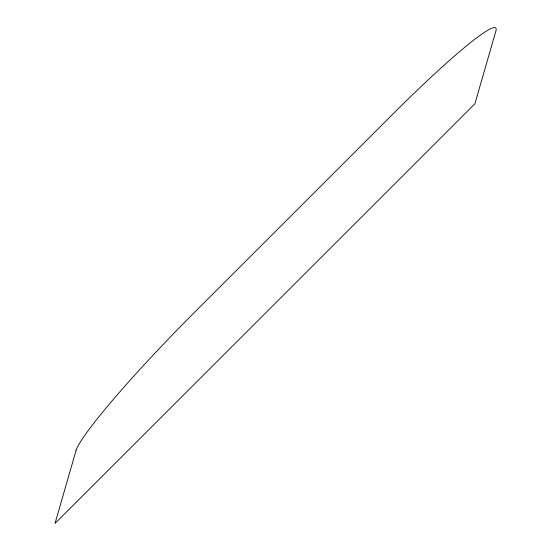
<?xml version="1.0" encoding="UTF-8"?>
<svg xmlns="http://www.w3.org/2000/svg" width="551" height="551" viewBox="0 0 551 551"><rect width="100%" height="100%" fill="white"/><g stroke="black" fill="none" stroke-linecap="round" stroke-linejoin="round"><path stroke-width="0.83" d="M75.997 450.704L54.997 523.45L474.9 103.774L495.893 31.028A158.309 13.899 -45.8 0 0 393.469 113.492L194.572 312.286A158.309 13.899 -45.8 0 0 75.997 450.704"/></g></svg>
